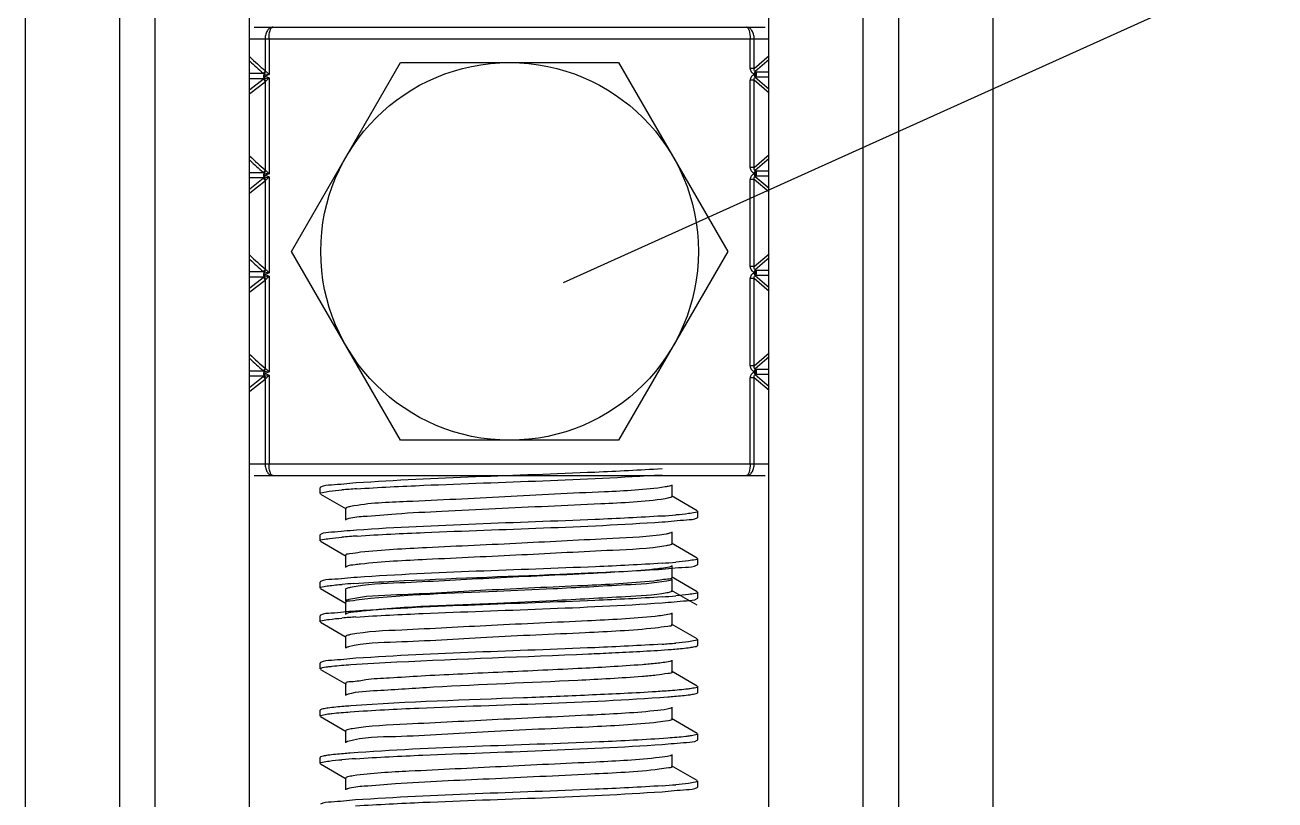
# Model space of a CAD drawing. Extents: x 1031190 to 1725648, y 733081 to 1571294.
# Drawn here: x 1133616 to 1134246, y 1250486 to 1250877 of the extents above; entities that cross this region are included whole.
import ezdxf

# ---------------------------------------------------------------- set-up
doc = ezdxf.new("R2010")
doc.units = 0
doc.header["$LTSCALE"] = 1000
doc.header["$MEASUREMENT"] = 0
doc.styles.get("Standard").update_dxf_attribs({"font": 'gbenor.shx', "bigfont": 'gbcbig.shx'})
doc.dimstyles.get("Standard").update_dxf_attribs({"dimtxt": 0.18, "dimasz": 0.18, "dimexe": 0.18, "dimexo": 0.0625, "dimgap": 0.09, "dimtad": 0, "dimtih": 1, "dimtoh": 1, "dimdec": 4, "dimzin": 0, "dimdsep": 46, "dimtxsty": 'Standard', "dimcen": 0.09, "dimadec": 0, "dimazin": 0, "dimtfac": 1, "dimtdec": 4, "dimtofl": 0, "dimtmove": 0, "dimatfit": 3, "dimfxl": 0, "dimtolj": 1, "dimtzin": 0, "dimarcsym": 0})

msp = doc.modelspace()

# ---------------------------------------------------------------- linework, layer by layer
at = {"linetype": 'Continuous'}
for p, q in [((1133615.66, 1253335.18), (1133615.66, 1248594.16)), ((1133663.28, 1253335.18), (1133663.28, 1248594.16)), ((1133681.14, 1253335.18), (1133681.14, 1248594.16)), ((1133728.77, 1253335.18), (1133728.77, 1248594.16)), ((1133990.71, 1253335.18), (1133990.71, 1248594.16)), ((1134038.33, 1253335.18), (1134038.33, 1248594.16)), ((1134056.19, 1253335.18), (1134056.19, 1248594.16)), ((1134103.82, 1253335.18), (1134103.82, 1248594.16)), ((1133731.24, 1250875.84), (1133989, 1250875.84)), ((1133729.15, 1250869.89), (1133991.09, 1250869.89)), ((1133736.77, 1250869.89), (1133736.77, 1250853.89)), ((1133738.76, 1250869.89), (1133738.76, 1250851.93)), ((1133981.48, 1250855.04), (1133981.48, 1250869.89)), ((1133983.46, 1250855.04), (1133983.46, 1250869.89)), ((1133983.46, 1250855.04), (1133991.09, 1250861.52)), ((1133736.94, 1250853.69), (1133736.77, 1250853.89)), ((1133737.01, 1250853.63), (1133736.94, 1250853.69)), ((1133750.13, 1250762.73), (1133805.12, 1250857.98)), ((1133805.12, 1250857.98), (1133915.11, 1250857.98)), ((1133915.11, 1250857.98), (1133970.1, 1250762.73)), ((1133983.46, 1250855.04), (1133981.48, 1250855.04)), ((1133991.09, 1250859.5), (1133984.01, 1250853.49)), ((1133736.14, 1250852.39), (1133729.15, 1250852.4)), ((1133736.11, 1250849.78), (1133729.15, 1250849.81)), ((1133729.15, 1250844.31), (1133735.86, 1250849.62)), ((1133729.15, 1250842.28), (1133736.77, 1250848.31)), ((1133736.11, 1250849.78), (1133736.26, 1250849.82)), ((1133736.27, 1250852.37), (1133736.14, 1250852.39)), ((1133736.26, 1250849.82), (1133736.3, 1250849.84)), ((1133736.3, 1250852.35), (1133738.76, 1250851.93)), ((1133736.85, 1250851.09), (1133736.3, 1250849.84)), ((1133736.3, 1250849.84), (1133738.76, 1250850.27)), ((1133736.77, 1250848.31), (1133736.92, 1250848.47)), ((1133736.77, 1250848.31), (1133736.77, 1250803.88)), ((1133738.76, 1250851.93), (1133736.85, 1250851.09)), ((1133736.85, 1250851.09), (1133738.76, 1250850.27)), ((1133736.92, 1250848.47), (1133736.99, 1250848.55)), ((1133736.99, 1250848.55), (1133737.04, 1250848.59)), ((1133738.76, 1250850.27), (1133738.76, 1250801.92)), ((1133983.46, 1250849.02), (1133981.48, 1250849.02)), ((1133981.48, 1250805.04), (1133981.48, 1250849.02)), ((1133984.01, 1250853.49), (1133983.41, 1250852.23)), ((1133983.83, 1250852.03), (1133983.41, 1250852.23)), ((1133983.41, 1250851.83), (1133983.83, 1250852.03)), ((1133984.01, 1250850.57), (1133983.41, 1250851.83)), ((1133983.46, 1250805.04), (1133983.46, 1250849.02)), ((1133991.09, 1250842.54), (1133983.46, 1250849.02)), ((1133983.83, 1250852.03), (1133984.43, 1250853.29)), ((1133983.83, 1250852.03), (1133984.43, 1250850.77)), ((1133984.43, 1250853.29), (1133984.01, 1250853.49)), ((1133984.01, 1250850.57), (1133984.43, 1250850.77)), ((1133984.01, 1250850.57), (1133991.09, 1250844.56)), ((1133984.43, 1250853.29), (1133991.09, 1250853.29)), ((1133984.43, 1250850.77), (1133991.09, 1250850.77)), ((1133983.46, 1250805.04), (1133991.09, 1250811.51)), ((1133991.09, 1250809.49), (1133984.01, 1250803.48)), ((1133736.94, 1250803.69), (1133736.77, 1250803.88)), ((1133737.01, 1250803.62), (1133736.94, 1250803.69)), ((1133983.46, 1250805.04), (1133981.48, 1250805.04)), ((1133984.01, 1250803.48), (1133983.41, 1250802.22)), ((1133983.83, 1250802.02), (1133984.43, 1250803.29)), ((1133984.43, 1250803.29), (1133984.01, 1250803.48)), ((1133984.43, 1250803.29), (1133991.09, 1250803.29)), ((1133736.14, 1250802.39), (1133729.15, 1250802.39)), ((1133736.11, 1250799.78), (1133729.15, 1250799.8)), ((1133729.15, 1250794.3), (1133735.86, 1250799.61)), ((1133729.15, 1250792.27), (1133736.77, 1250798.3)), ((1133736.11, 1250799.78), (1133736.26, 1250799.81)), ((1133736.27, 1250802.36), (1133736.14, 1250802.39)), ((1133736.26, 1250799.81), (1133736.3, 1250799.84)), ((1133736.3, 1250802.34), (1133738.76, 1250801.92)), ((1133736.85, 1250801.09), (1133736.3, 1250799.84)), ((1133736.3, 1250799.84), (1133738.76, 1250800.26)), ((1133736.77, 1250798.3), (1133736.92, 1250798.47)), ((1133736.77, 1250798.3), (1133736.77, 1250753.87)), ((1133738.76, 1250801.92), (1133736.85, 1250801.09)), ((1133736.85, 1250801.09), (1133738.76, 1250800.26)), ((1133736.92, 1250798.47), (1133736.99, 1250798.54)), ((1133736.99, 1250798.54), (1133737.04, 1250798.58)), ((1133738.76, 1250800.26), (1133738.76, 1250751.91)), ((1133983.46, 1250799.01), (1133981.48, 1250799.01)), ((1133981.48, 1250755.03), (1133981.48, 1250799.01)), ((1133983.83, 1250802.02), (1133983.41, 1250802.22)), ((1133983.41, 1250801.83), (1133983.83, 1250802.02)), ((1133984.01, 1250800.56), (1133983.41, 1250801.83)), ((1133983.46, 1250755.03), (1133983.46, 1250799.01)), ((1133991.09, 1250792.53), (1133983.46, 1250799.01)), ((1133983.83, 1250802.02), (1133984.43, 1250800.76)), ((1133984.01, 1250800.56), (1133984.43, 1250800.76)), ((1133984.01, 1250800.56), (1133991.09, 1250794.55)), ((1133984.43, 1250800.76), (1133991.09, 1250800.76)), ((1133805.12, 1250667.48), (1133750.13, 1250762.73)), ((1133970.1, 1250762.73), (1133915.11, 1250667.48)), ((1133983.46, 1250755.03), (1133991.09, 1250761.5)), ((1133991.09, 1250759.48), (1133984.01, 1250753.48)), ((1133736.94, 1250753.68), (1133736.77, 1250753.87)), ((1133737.01, 1250753.61), (1133736.94, 1250753.68)), ((1133983.46, 1250755.03), (1133981.48, 1250755.03)), ((1133984.01, 1250753.48), (1133983.41, 1250752.21)), ((1133983.83, 1250752.02), (1133984.43, 1250753.28)), ((1133984.43, 1250753.28), (1133984.01, 1250753.48)), ((1133984.43, 1250753.28), (1133991.09, 1250753.28)), ((1133736.14, 1250752.38), (1133729.15, 1250752.38)), ((1133736.11, 1250749.77), (1133729.15, 1250749.79)), ((1133729.15, 1250744.3), (1133735.86, 1250749.61)), ((1133729.15, 1250742.26), (1133736.77, 1250748.29)), ((1133736.11, 1250749.77), (1133736.26, 1250749.81)), ((1133736.27, 1250752.35), (1133736.14, 1250752.38)), ((1133736.26, 1250749.81), (1133736.3, 1250749.83)), ((1133736.3, 1250752.34), (1133738.76, 1250751.91)), ((1133736.85, 1250751.08), (1133736.3, 1250749.83)), ((1133736.3, 1250749.83), (1133738.76, 1250750.25)), ((1133736.77, 1250748.29), (1133736.92, 1250748.46)), ((1133736.77, 1250748.29), (1133736.77, 1250703.87)), ((1133738.76, 1250751.91), (1133736.85, 1250751.08)), ((1133736.85, 1250751.08), (1133738.76, 1250750.25)), ((1133736.92, 1250748.46), (1133736.99, 1250748.53)), ((1133736.99, 1250748.53), (1133737.04, 1250748.58)), ((1133738.76, 1250750.25), (1133738.76, 1250701.91)), ((1133983.46, 1250749), (1133981.48, 1250749)), ((1133981.48, 1250705.02), (1133981.48, 1250749)), ((1133983.83, 1250752.02), (1133983.41, 1250752.21)), ((1133983.41, 1250751.82), (1133983.83, 1250752.02)), ((1133984.01, 1250750.56), (1133983.41, 1250751.82)), ((1133983.46, 1250705.02), (1133983.46, 1250749)), ((1133991.09, 1250742.52), (1133983.46, 1250749)), ((1133983.83, 1250752.02), (1133984.43, 1250750.75)), ((1133984.01, 1250750.56), (1133984.43, 1250750.75)), ((1133984.01, 1250750.56), (1133991.09, 1250744.54)), ((1133984.43, 1250750.75), (1133991.09, 1250750.75)), ((1133983.46, 1250705.02), (1133991.09, 1250711.5)), ((1133991.09, 1250709.48), (1133984.01, 1250703.47)), ((1133736.14, 1250702.37), (1133729.15, 1250702.38)), ((1133736.27, 1250702.35), (1133736.14, 1250702.37)), ((1133736.3, 1250702.33), (1133738.76, 1250701.91)), ((1133736.94, 1250703.67), (1133736.77, 1250703.87)), ((1133737.01, 1250703.61), (1133736.94, 1250703.67)), ((1133983.46, 1250705.02), (1133981.48, 1250705.02)), ((1133984.01, 1250703.47), (1133983.41, 1250702.21)), ((1133983.83, 1250702.01), (1133984.43, 1250703.27)), ((1133984.43, 1250703.27), (1133984.01, 1250703.47)), ((1133984.43, 1250703.27), (1133991.09, 1250703.27)), ((1133736.11, 1250699.76), (1133729.15, 1250699.78)), ((1133729.15, 1250694.29), (1133735.86, 1250699.6)), ((1133729.15, 1250692.26), (1133736.77, 1250698.29)), ((1133736.11, 1250699.76), (1133736.26, 1250699.8)), ((1133736.26, 1250699.8), (1133736.3, 1250699.82)), ((1133736.85, 1250701.07), (1133736.3, 1250699.82)), ((1133736.3, 1250699.82), (1133738.76, 1250700.25)), ((1133736.77, 1250698.29), (1133736.92, 1250698.45)), ((1133736.77, 1250698.29), (1133736.77, 1250655.57)), ((1133738.76, 1250701.91), (1133736.85, 1250701.07)), ((1133736.85, 1250701.07), (1133738.76, 1250700.25)), ((1133736.92, 1250698.45), (1133736.99, 1250698.53)), ((1133736.99, 1250698.53), (1133737.04, 1250698.57)), ((1133738.76, 1250700.25), (1133738.76, 1250655.57)), ((1133983.46, 1250699), (1133981.48, 1250699)), ((1133981.48, 1250655.57), (1133981.48, 1250699)), ((1133983.83, 1250702.01), (1133983.41, 1250702.21)), ((1133983.41, 1250701.81), (1133983.83, 1250702.01)), ((1133984.01, 1250700.55), (1133983.41, 1250701.81)), ((1133983.46, 1250655.57), (1133983.46, 1250699)), ((1133991.09, 1250692.52), (1133983.46, 1250699)), ((1133983.83, 1250702.01), (1133984.43, 1250700.75)), ((1133984.01, 1250700.55), (1133984.43, 1250700.75)), ((1133984.01, 1250700.55), (1133991.09, 1250694.54)), ((1133984.43, 1250700.75), (1133991.09, 1250700.75)), ((1133915.11, 1250667.48), (1133805.12, 1250667.48)), ((1133729.15, 1250655.57), (1133991.09, 1250655.57)), ((1133731.24, 1250649.62), (1133989, 1250649.62)), ((1133764.71, 1250643.8), (1133764.49, 1250643.54)), ((1133764.49, 1250640.56), (1133764.49, 1250643.54)), ((1133764.49, 1250640.56), (1133764.49, 1250643.54)), ((1133764.71, 1250640.3), (1133777.64, 1250632.82)), ((1133954.76, 1250631.89), (1133941.84, 1250639.38)), ((1133942.1, 1250639.07), (1133942.1, 1250645.03)), ((1133777.38, 1250633.12), (1133777.38, 1250627.17)), ((1133778.05, 1250627.65), (1133777.64, 1250627.47)), ((1133954.76, 1250628.4), (1133954.99, 1250628.66)), ((1133954.99, 1250628.66), (1133954.99, 1250631.63)), ((1133954.99, 1250628.66), (1133954.99, 1250631.63)), ((1133942.1, 1250615.26), (1133942.1, 1250621.21)), ((1133764.71, 1250619.99), (1133764.49, 1250619.73)), ((1133764.49, 1250616.75), (1133764.49, 1250619.73)), ((1133764.49, 1250616.75), (1133764.49, 1250619.73)), ((1133764.71, 1250616.49), (1133777.64, 1250609.01)), ((1133954.76, 1250608.08), (1133941.84, 1250615.56)), ((1133777.38, 1250609.31), (1133777.38, 1250603.36)), ((1133954.99, 1250604.84), (1133954.99, 1250607.82)), ((1133954.99, 1250604.84), (1133954.99, 1250607.82)), ((1133942.1, 1250598.27), (1133942.1, 1250604.22)), ((1133954.76, 1250604.58), (1133954.99, 1250604.84)), ((1133764.71, 1250596.17), (1133764.49, 1250595.91)), ((1133764.49, 1250592.94), (1133764.49, 1250595.91)), ((1133764.49, 1250592.94), (1133764.49, 1250595.91)), ((1133954.76, 1250591.09), (1133941.84, 1250598.57)), ((1133942.1, 1250591.45), (1133942.1, 1250597.4)), ((1133764.71, 1250592.68), (1133777.64, 1250585.19)), ((1133777.38, 1250592.31), (1133777.38, 1250586.36)), ((1133954.76, 1250584.27), (1133941.84, 1250591.75)), ((1133954.99, 1250587.85), (1133954.99, 1250590.83)), ((1133954.99, 1250587.85), (1133954.99, 1250590.83)), ((1133777.38, 1250585.5), (1133777.38, 1250579.54)), ((1133954.76, 1250587.59), (1133954.99, 1250587.85)), ((1133764.71, 1250579.18), (1133764.49, 1250578.92)), ((1133764.49, 1250575.94), (1133764.49, 1250578.92)), ((1133764.49, 1250575.94), (1133764.49, 1250578.92)), ((1133942.1, 1250574.45), (1133942.1, 1250580.41)), ((1133764.71, 1250575.68), (1133777.64, 1250568.2)), ((1133954.76, 1250567.27), (1133941.84, 1250574.76)), ((1133777.38, 1250568.5), (1133777.38, 1250562.55)), ((1133954.76, 1250563.78), (1133954.99, 1250564.04)), ((1133954.99, 1250564.04), (1133954.99, 1250567.01)), ((1133954.99, 1250564.04), (1133954.99, 1250567.01)), ((1133764.71, 1250555.37), (1133764.49, 1250555.11)), ((1133764.49, 1250552.13), (1133764.49, 1250555.11)), ((1133764.49, 1250552.13), (1133764.49, 1250555.11)), ((1133764.71, 1250551.87), (1133777.64, 1250544.39)), ((1133954.76, 1250543.46), (1133941.84, 1250550.94)), ((1133942.1, 1250550.64), (1133942.1, 1250556.6)), ((1133777.38, 1250544.69), (1133777.38, 1250538.74)), ((1133954.76, 1250539.96), (1133954.99, 1250540.22)), ((1133954.99, 1250540.22), (1133954.99, 1250543.2)), ((1133954.99, 1250540.22), (1133954.99, 1250543.2)), ((1133942.1, 1250526.83), (1133942.1, 1250532.78)), ((1133764.71, 1250531.55), (1133764.49, 1250531.29)), ((1133764.49, 1250528.32), (1133764.49, 1250531.29)), ((1133764.49, 1250528.32), (1133764.49, 1250531.29)), ((1133764.71, 1250528.06), (1133777.64, 1250520.57)), ((1133954.76, 1250519.65), (1133941.84, 1250527.13)), ((1133777.38, 1250520.88), (1133777.38, 1250514.92)), ((1133954.99, 1250516.41), (1133954.99, 1250519.39)), ((1133954.99, 1250516.41), (1133954.99, 1250519.39)), ((1133954.76, 1250516.15), (1133954.99, 1250516.41)), ((1133764.71, 1250507.74), (1133764.49, 1250507.48)), ((1133764.49, 1250504.5), (1133764.49, 1250507.48)), ((1133764.49, 1250504.5), (1133764.49, 1250507.48)), ((1133942.1, 1250503.02), (1133942.1, 1250508.97)), ((1133764.71, 1250504.24), (1133777.64, 1250496.76)), ((1133954.76, 1250495.84), (1133941.84, 1250503.32)), ((1133777.38, 1250497.06), (1133777.38, 1250491.11)), ((1133954.99, 1250492.6), (1133954.99, 1250495.57)), ((1133954.99, 1250492.6), (1133954.99, 1250495.57)), ((1133954.76, 1250492.34), (1133954.99, 1250492.6))]:
    msp.add_line(p, q, dxfattribs=at)
msp.add_circle((1133860.12, 1250762.73), 95.25, dxfattribs=at)
for centre, radius, start, end in [((1133802.71, 1250934.34), 104.01, 224.9882, 230.66338), ((1133803.2, 1250933.37), 105.17, 225.24107, 230.18722), ((1133737.04, 1250854.01), 1.85, 230.22372, 240.95845), ((1133737.01, 1250848.16), 1.86, 119.14418, 128.30251), ((1133802.71, 1250884.33), 104.01, 224.9882, 230.66338), ((1133803.2, 1250883.37), 105.17, 225.24107, 230.18722), ((1133737.04, 1250804.01), 1.85, 230.22372, 240.95845), ((1133737.01, 1250798.15), 1.86, 119.14418, 128.30251), ((1133802.71, 1250834.32), 104.01, 224.9882, 230.66338), ((1133803.2, 1250833.36), 105.17, 225.24107, 230.18722), ((1133737.04, 1250754), 1.85, 230.22372, 240.95845), ((1133737.01, 1250748.14), 1.86, 119.14418, 128.30251), ((1133802.71, 1250784.32), 104.01, 224.9882, 230.66338), ((1133803.2, 1250783.35), 105.17, 225.24107, 230.18722), ((1133737.04, 1250703.99), 1.85, 230.22372, 240.95845), ((1133737.01, 1250698.14), 1.86, 119.14418, 128.30251), ((1133810.34, 1250228.02), 415.84, 93.78755, 94.80606), ((1133909.61, 1251038.32), 409.97, 273.82962, 274.80327), ((1133810.75, 1250199.08), 420.99, 93.75446, 94.80552), ((1133909.68, 1251013.55), 409.01, 273.83594, 274.80348), ((1133808.48, 1250203.71), 392.45, 93.95059, 94.80365), ((1133909.65, 1250997.01), 409.46, 273.83293, 274.80334), ((1133810.01, 1250167.56), 411.68, 93.81554, 94.80574), ((1133909.6, 1250973.8), 410.07, 273.8289, 274.80326), ((1133809.71, 1250099.8), 407.98, 93.84275, 94.80373), ((1133909.75, 1250900.42), 408.12, 273.8419, 274.80351)]:
    msp.add_arc(centre, radius, start, end, dxfattribs=at)
for points, knots in [([(1133740.67, 1250875.84), (1133740.16, 1250875.84), (1133739.05, 1250875.48), (1133737.79, 1250874.11), (1133736.96, 1250872.17), (1133736.77, 1250870.67), (1133736.77, 1250869.89)], [0, 0, 0, 0, 0.195972, 0.42512, 0.697797, 1, 1, 1, 1]), ([(1133738.76, 1250869.89), (1133738.76, 1250871.32), (1133738.97, 1250873.26), (1133739.73, 1250875.29), (1133740.39, 1250875.84), (1133740.67, 1250875.84)], [0, 0, 0, 0, 0.657525, 0.871922, 1, 1, 1, 1]), ([(1133979.57, 1250875.84), (1133979.85, 1250875.84), (1133980.51, 1250875.29), (1133981.27, 1250873.26), (1133981.48, 1250871.32), (1133981.48, 1250869.89)], [0, 0, 0, 0, 0.128078, 0.342475, 1, 1, 1, 1]), ([(1133983.46, 1250869.89), (1133983.46, 1250870.67), (1133983.27, 1250872.17), (1133982.45, 1250874.11), (1133981.19, 1250875.48), (1133980.07, 1250875.84), (1133979.57, 1250875.84)], [0, 0, 0, 0, 0.302203, 0.57488, 0.804028, 1, 1, 1, 1]), ([(1133737.01, 1250853.63), (1133737.15, 1250853.51), (1133737.74, 1250852.95), (1133738.31, 1250852.37), (1133738.76, 1250851.93)], [0, 0, 0, 0, 0.225254, 1, 1, 1, 1]), ([(1133981.48, 1250855.04), (1133981.48, 1250854.45), (1133981.88, 1250853.24), (1133982.88, 1250852.48), (1133983.41, 1250852.23)], [0, 0, 0, 0, 0.499355, 1, 1, 1, 1]), ([(1133984.01, 1250853.49), (1133983.72, 1250853.58), (1133983.26, 1250854.14), (1133983.39, 1250854.75), (1133983.46, 1250855.04)], [0, 0, 0, 0, 0.502447, 1, 1, 1, 1]), ([(1133736.29, 1250852.39), (1133736.2, 1250852.2), (1133735.92, 1250851.37), (1133735.98, 1250850.42), (1133736.26, 1250849.82)], [0, 0, 0, 0, 0.236634, 1, 1, 1, 1]), ([(1133736.85, 1250851.09), (1133736.8, 1250851.22), (1133736.61, 1250851.65), (1133736.38, 1250852.07), (1133736.29, 1250852.39)], [0, 0, 0, 0, 0.285481, 1, 1, 1, 1]), ([(1133737.04, 1250848.59), (1133737.18, 1250848.71), (1133737.76, 1250849.26), (1133738.32, 1250849.83), (1133738.76, 1250850.27)], [0, 0, 0, 0, 0.226794, 1, 1, 1, 1]), ([(1133983.41, 1250851.83), (1133982.88, 1250851.58), (1133981.88, 1250850.82), (1133981.48, 1250849.61), (1133981.48, 1250849.02)], [0, 0, 0, 0, 0.500643, 1, 1, 1, 1]), ([(1133983.46, 1250849.02), (1133983.39, 1250849.31), (1133983.26, 1250849.92), (1133983.72, 1250850.48), (1133984.01, 1250850.57)], [0, 0, 0, 0, 0.49632, 1, 1, 1, 1]), ([(1133984.43, 1250850.77), (1133984.61, 1250851.15), (1133984.74, 1250852.03), (1133984.61, 1250852.91), (1133984.43, 1250853.29)], [0, 0, 0, 0, 0.500048, 1, 1, 1, 1]), ([(1133737.01, 1250803.62), (1133737.15, 1250803.5), (1133737.74, 1250802.94), (1133738.31, 1250802.37), (1133738.76, 1250801.92)], [0, 0, 0, 0, 0.225254, 1, 1, 1, 1]), ([(1133981.48, 1250805.04), (1133981.48, 1250804.44), (1133981.88, 1250803.23), (1133982.88, 1250802.47), (1133983.41, 1250802.22)], [0, 0, 0, 0, 0.499355, 1, 1, 1, 1]), ([(1133984.01, 1250803.48), (1133983.72, 1250803.57), (1133983.26, 1250804.13), (1133983.39, 1250804.75), (1133983.46, 1250805.04)], [0, 0, 0, 0, 0.502447, 1, 1, 1, 1]), ([(1133984.43, 1250800.76), (1133984.61, 1250801.15), (1133984.74, 1250802.02), (1133984.61, 1250802.9), (1133984.43, 1250803.29)], [0, 0, 0, 0, 0.500048, 1, 1, 1, 1]), ([(1133736.29, 1250802.38), (1133736.2, 1250802.2), (1133735.92, 1250801.37), (1133735.98, 1250800.41), (1133736.26, 1250799.81)], [0, 0, 0, 0, 0.236634, 1, 1, 1, 1]), ([(1133736.85, 1250801.09), (1133736.8, 1250801.21), (1133736.61, 1250801.64), (1133736.38, 1250802.06), (1133736.29, 1250802.38)], [0, 0, 0, 0, 0.285481, 1, 1, 1, 1]), ([(1133737.04, 1250798.58), (1133737.18, 1250798.7), (1133737.76, 1250799.25), (1133738.32, 1250799.82), (1133738.76, 1250800.26)], [0, 0, 0, 0, 0.226794, 1, 1, 1, 1]), ([(1133983.41, 1250801.83), (1133982.88, 1250801.57), (1133981.88, 1250800.82), (1133981.48, 1250799.6), (1133981.48, 1250799.01)], [0, 0, 0, 0, 0.500643, 1, 1, 1, 1]), ([(1133983.46, 1250799.01), (1133983.39, 1250799.3), (1133983.26, 1250799.91), (1133983.72, 1250800.48), (1133984.01, 1250800.56)], [0, 0, 0, 0, 0.49632, 1, 1, 1, 1]), ([(1133737.01, 1250753.61), (1133737.15, 1250753.49), (1133737.74, 1250752.94), (1133738.31, 1250752.36), (1133738.76, 1250751.91)], [0, 0, 0, 0, 0.225254, 1, 1, 1, 1]), ([(1133981.48, 1250755.03), (1133981.48, 1250754.44), (1133981.88, 1250753.22), (1133982.88, 1250752.47), (1133983.41, 1250752.21)], [0, 0, 0, 0, 0.499355, 1, 1, 1, 1]), ([(1133984.01, 1250753.48), (1133983.72, 1250753.56), (1133983.26, 1250754.13), (1133983.39, 1250754.74), (1133983.46, 1250755.03)], [0, 0, 0, 0, 0.502447, 1, 1, 1, 1]), ([(1133984.43, 1250750.75), (1133984.61, 1250751.14), (1133984.74, 1250752.02), (1133984.61, 1250752.89), (1133984.43, 1250753.28)], [0, 0, 0, 0, 0.500048, 1, 1, 1, 1]), ([(1133736.29, 1250752.37), (1133736.2, 1250752.19), (1133735.92, 1250751.36), (1133735.98, 1250750.41), (1133736.26, 1250749.81)], [0, 0, 0, 0, 0.236634, 1, 1, 1, 1]), ([(1133736.85, 1250751.08), (1133736.8, 1250751.2), (1133736.61, 1250751.64), (1133736.38, 1250752.05), (1133736.29, 1250752.37)], [0, 0, 0, 0, 0.285481, 1, 1, 1, 1]), ([(1133737.04, 1250748.58), (1133737.18, 1250748.7), (1133737.76, 1250749.25), (1133738.32, 1250749.81), (1133738.76, 1250750.25)], [0, 0, 0, 0, 0.226794, 1, 1, 1, 1]), ([(1133983.41, 1250751.82), (1133982.88, 1250751.56), (1133981.88, 1250750.81), (1133981.48, 1250749.6), (1133981.48, 1250749)], [0, 0, 0, 0, 0.500643, 1, 1, 1, 1]), ([(1133983.46, 1250749), (1133983.39, 1250749.29), (1133983.26, 1250749.9), (1133983.72, 1250750.47), (1133984.01, 1250750.56)], [0, 0, 0, 0, 0.49632, 1, 1, 1, 1]), ([(1133736.29, 1250702.37), (1133736.2, 1250702.18), (1133735.92, 1250701.35), (1133735.98, 1250700.4), (1133736.26, 1250699.8)], [0, 0, 0, 0, 0.236634, 1, 1, 1, 1]), ([(1133736.85, 1250701.07), (1133736.8, 1250701.2), (1133736.61, 1250701.63), (1133736.38, 1250702.05), (1133736.29, 1250702.37)], [0, 0, 0, 0, 0.285481, 1, 1, 1, 1]), ([(1133737.01, 1250703.61), (1133737.15, 1250703.48), (1133737.74, 1250702.93), (1133738.31, 1250702.35), (1133738.76, 1250701.91)], [0, 0, 0, 0, 0.225254, 1, 1, 1, 1]), ([(1133981.48, 1250705.02), (1133981.48, 1250704.43), (1133981.88, 1250703.21), (1133982.88, 1250702.46), (1133983.41, 1250702.21)], [0, 0, 0, 0, 0.499355, 1, 1, 1, 1]), ([(1133984.01, 1250703.47), (1133983.72, 1250703.56), (1133983.26, 1250704.12), (1133983.39, 1250704.73), (1133983.46, 1250705.02)], [0, 0, 0, 0, 0.502447, 1, 1, 1, 1]), ([(1133984.43, 1250700.75), (1133984.61, 1250701.13), (1133984.74, 1250702.01), (1133984.61, 1250702.88), (1133984.43, 1250703.27)], [0, 0, 0, 0, 0.500048, 1, 1, 1, 1]), ([(1133737.04, 1250698.57), (1133737.18, 1250698.69), (1133737.76, 1250699.24), (1133738.32, 1250699.81), (1133738.76, 1250700.25)], [0, 0, 0, 0, 0.226794, 1, 1, 1, 1]), ([(1133983.41, 1250701.81), (1133982.88, 1250701.56), (1133981.88, 1250700.8), (1133981.48, 1250699.59), (1133981.48, 1250699)], [0, 0, 0, 0, 0.500643, 1, 1, 1, 1]), ([(1133983.46, 1250699), (1133983.39, 1250699.28), (1133983.26, 1250699.9), (1133983.72, 1250700.46), (1133984.01, 1250700.55)], [0, 0, 0, 0, 0.49632, 1, 1, 1, 1]), ([(1133736.77, 1250655.57), (1133736.77, 1250654.79), (1133736.96, 1250653.29), (1133737.79, 1250651.35), (1133739.05, 1250649.98), (1133740.16, 1250649.62), (1133740.67, 1250649.62)], [0, 0, 0, 0, 0.302203, 0.57488, 0.804028, 1, 1, 1, 1]), ([(1133740.67, 1250649.62), (1133740.39, 1250649.62), (1133739.73, 1250650.17), (1133738.97, 1250652.2), (1133738.76, 1250654.14), (1133738.76, 1250655.57)], [0, 0, 0, 0, 0.128078, 0.342475, 1, 1, 1, 1]), ([(1133936.98, 1250653.08), (1133925.72, 1250652.31), (1133874.27, 1250649.83), (1133822.76, 1250648.64), (1133782.63, 1250645.92)], [0, 0, 0, 0, 0.219101, 1, 1, 1, 1]), ([(1133981.48, 1250655.57), (1133981.48, 1250654.14), (1133981.27, 1250652.2), (1133980.51, 1250650.17), (1133979.85, 1250649.62), (1133979.57, 1250649.62)], [0, 0, 0, 0, 0.657525, 0.871922, 1, 1, 1, 1]), ([(1133979.57, 1250649.62), (1133980.07, 1250649.62), (1133981.19, 1250649.98), (1133982.45, 1250651.35), (1133983.27, 1250653.29), (1133983.46, 1250654.79), (1133983.46, 1250655.57)], [0, 0, 0, 0, 0.195972, 0.42512, 0.697797, 1, 1, 1, 1]), ([(1133782.63, 1250645.92), (1133778.48, 1250645.64), (1133772.67, 1250644.83), (1133766.33, 1250644.73), (1133764.72, 1250643.8)], [0, 0, 0, 0, 0.690488, 1, 1, 1, 1]), ([(1133782.87, 1250642.96), (1133794.17, 1250643.72), (1133845.54, 1250646.19), (1133896.97, 1250647.38), (1133936.99, 1250650.1)], [0, 0, 0, 0, 0.220145, 1, 1, 1, 1]), ([(1133764.49, 1250640.56), (1133764.49, 1250641), (1133766.79, 1250641.28), (1133767.95, 1250641.6), (1133769.11, 1250641.75)], [0, 0, 0, 0, 0.271407, 1, 1, 1, 1]), ([(1133938.59, 1250643.92), (1133928.49, 1250642.31), (1133901.41, 1250641.22), (1133857.95, 1250639.04), (1133815.27, 1250636.65), (1133789.13, 1250635.83), (1133779.8, 1250634.04)], [0, 0, 0, 0, 0.192752, 0.509476, 0.820909, 1, 1, 1, 1]), ([(1133941.84, 1250644.73), (1133941.48, 1250644.52), (1133940.38, 1250644.23), (1133939.29, 1250644.03), (1133938.59, 1250643.92)], [0, 0, 0, 0, 0.367273, 1, 1, 1, 1]), ([(1133779.8, 1250634.04), (1133779.19, 1250633.93), (1133778.49, 1250633.77), (1133777.38, 1250633.38), (1133777.38, 1250633.12)], [0, 0, 0, 0, 0.71086, 1, 1, 1, 1]), ([(1133938.59, 1250637.96), (1133927.85, 1250636.25), (1133899.18, 1250635.2), (1133861.66, 1250633.2), (1133827.26, 1250631.58), (1133804.96, 1250630.53), (1133789.09, 1250629.08), (1133780.65, 1250628.59), (1133778.05, 1250627.65)], [0, 0, 0, 0, 0.202669, 0.533226, 0.70113, 0.845024, 0.948509, 1, 1, 1, 1]), ([(1133942.1, 1250639.07), (1133942.1, 1250638.73), (1133940.42, 1250638.33), (1133939.47, 1250638.1), (1133938.59, 1250637.96)], [0, 0, 0, 0, 0.280154, 1, 1, 1, 1]), ([(1133936.99, 1250629.26), (1133925.76, 1250628.5), (1133874.39, 1250626.03), (1133822.95, 1250624.82), (1133782.87, 1250622.12)], [0, 0, 0, 0, 0.21884, 1, 1, 1, 1]), ([(1133937.05, 1250626.29), (1133941.15, 1250626.57), (1133946.9, 1250627.37), (1133953.16, 1250627.48), (1133954.76, 1250628.4)], [0, 0, 0, 0, 0.690253, 1, 1, 1, 1]), ([(1133954.99, 1250631.63), (1133954.99, 1250631.2), (1133952.7, 1250630.91), (1133951.54, 1250630.6), (1133950.39, 1250630.45)], [0, 0, 0, 0, 0.271495, 1, 1, 1, 1]), ([(1133782.87, 1250622.12), (1133778.67, 1250621.84), (1133772.78, 1250621.02), (1133766.35, 1250620.93), (1133764.72, 1250619.99)], [0, 0, 0, 0, 0.690736, 1, 1, 1, 1]), ([(1133783.18, 1250619.16), (1133794.5, 1250619.92), (1133845.79, 1250622.38), (1133897.14, 1250623.57), (1133937.05, 1250626.29)], [0, 0, 0, 0, 0.220917, 1, 1, 1, 1]), ([(1133941.84, 1250620.91), (1133941.53, 1250620.73), (1133940.58, 1250620.47), (1133939.64, 1250620.28), (1133939.05, 1250620.18)], [0, 0, 0, 0, 0.373528, 1, 1, 1, 1]), ([(1133764.49, 1250616.75), (1133764.49, 1250617.19), (1133766.82, 1250617.47), (1133768, 1250617.79), (1133769.17, 1250617.94)], [0, 0, 0, 0, 0.271179, 1, 1, 1, 1]), ([(1133939.05, 1250620.18), (1133930.16, 1250618.66), (1133905.8, 1250617.66), (1133865.54, 1250615.45), (1133823.14, 1250613.53), (1133796, 1250612.16), (1133784.97, 1250610.95)], [0, 0, 0, 0, 0.175288, 0.472203, 0.784406, 1, 1, 1, 1]), ([(1133939.05, 1250614.23), (1133930.16, 1250612.71), (1133905.8, 1250611.7), (1133865.54, 1250609.5), (1133823.14, 1250607.58), (1133796, 1250606.21), (1133784.97, 1250605)], [0, 0, 0, 0, 0.175288, 0.472203, 0.784406, 1, 1, 1, 1]), ([(1133942.1, 1250615.26), (1133942.1, 1250614.95), (1133940.66, 1250614.56), (1133939.82, 1250614.36), (1133939.05, 1250614.23)], [0, 0, 0, 0, 0.283524, 1, 1, 1, 1]), ([(1133784.97, 1250610.95), (1133783.07, 1250610.74), (1133781.26, 1250610.19), (1133777.37, 1250610.01), (1133777.38, 1250609.31)], [0, 0, 0, 0, 0.732764, 1, 1, 1, 1]), ([(1133954.99, 1250607.82), (1133954.99, 1250607.39), (1133952.71, 1250607.1), (1133951.55, 1250606.79), (1133950.4, 1250606.64)], [0, 0, 0, 0, 0.27155, 1, 1, 1, 1]), ([(1133784.97, 1250605), (1133784.05, 1250604.89), (1133781.62, 1250604.53), (1133778.99, 1250604.44), (1133777.64, 1250603.66)], [0, 0, 0, 0, 0.371684, 1, 1, 1, 1]), ([(1133932.78, 1250602.4), (1133921.23, 1250601.25), (1133893.47, 1250599.83), (1133850.75, 1250597.99), (1133811.35, 1250595.65), (1133787.85, 1250594.84), (1133779.6, 1250593.2)], [0, 0, 0, 0, 0.227021, 0.543037, 0.835394, 1, 1, 1, 1]), ([(1133937.05, 1250605.46), (1133925.86, 1250604.69), (1133874.57, 1250602.22), (1133823.22, 1250601.01), (1133783.18, 1250598.33)], [0, 0, 0, 0, 0.218398, 1, 1, 1, 1]), ([(1133885.51, 1250599.93), (1133890.26, 1250600.13), (1133906.81, 1250600.83), (1133923.36, 1250601.59), (1133935.15, 1250602.35)], [0, 0, 0, 0, 0.286991, 1, 1, 1, 1]), ([(1133941.84, 1250603.92), (1133941.51, 1250603.73), (1133938.51, 1250602.92), (1133935.46, 1250602.67), (1133932.78, 1250602.4)], [0, 0, 0, 0, 0.122947, 1, 1, 1, 1]), ([(1133935.15, 1250602.35), (1133939.7, 1250602.65), (1133946.06, 1250603.53), (1133953, 1250603.57), (1133954.76, 1250604.58)], [0, 0, 0, 0, 0.692027, 1, 1, 1, 1]), ([(1133783.18, 1250598.33), (1133778.9, 1250598.04), (1133772.91, 1250597.21), (1133766.38, 1250597.13), (1133764.72, 1250596.17)], [0, 0, 0, 0, 0.691038, 1, 1, 1, 1]), ([(1133932.78, 1250596.45), (1133921.02, 1250595.28), (1133892.79, 1250593.83), (1133849.54, 1250592.04), (1133810.2, 1250589.48), (1133786.88, 1250588.96), (1133778.99, 1250587.11)], [0, 0, 0, 0, 0.230195, 0.549984, 0.842214, 1, 1, 1, 1]), ([(1133781.44, 1250595.23), (1133788.19, 1250595.7), (1133822.86, 1250597.57), (1133857.57, 1250598.77), (1133885.51, 1250599.93)], [0, 0, 0, 0, 0.194747, 1, 1, 1, 1]), ([(1133939.48, 1250596.44), (1133932.6, 1250595.18), (1133913.35, 1250594.24), (1133894.22, 1250593.07), (1133882.02, 1250592.49)], [0, 0, 0, 0, 0.364269, 1, 1, 1, 1]), ([(1133942.1, 1250598.27), (1133942.1, 1250597.42), (1133937.29, 1250597.39), (1133935.11, 1250596.68), (1133932.78, 1250596.45)], [0, 0, 0, 0, 0.265303, 1, 1, 1, 1]), ([(1133941.84, 1250597.1), (1133941.57, 1250596.94), (1133940.77, 1250596.7), (1133939.98, 1250596.53), (1133939.48, 1250596.44)], [0, 0, 0, 0, 0.380472, 1, 1, 1, 1]), ([(1133764.49, 1250592.94), (1133764.49, 1250593.35), (1133766.63, 1250593.65), (1133767.73, 1250593.94), (1133768.81, 1250594.08)], [0, 0, 0, 0, 0.272497, 1, 1, 1, 1]), ([(1133779.6, 1250593.2), (1133779.03, 1250593.08), (1133778.38, 1250592.93), (1133777.38, 1250592.55), (1133777.38, 1250592.31)], [0, 0, 0, 0, 0.707546, 1, 1, 1, 1]), ([(1133882.02, 1250592.49), (1133872.57, 1250592.04), (1133840.45, 1250590.46), (1133808.25, 1250589.59), (1133785.68, 1250587.21)], [0, 0, 0, 0, 0.294359, 1, 1, 1, 1]), ([(1133939.48, 1250590.49), (1133932.6, 1250589.23), (1133913.35, 1250588.29), (1133894.22, 1250587.12), (1133882.02, 1250586.53)], [0, 0, 0, 0, 0.364269, 1, 1, 1, 1]), ([(1133942.1, 1250591.45), (1133942.1, 1250591.18), (1133940.89, 1250590.78), (1133940.14, 1250590.61), (1133939.48, 1250590.49)], [0, 0, 0, 0, 0.287487, 1, 1, 1, 1]), ([(1133954.99, 1250590.83), (1133954.99, 1250590.39), (1133952.7, 1250590.11), (1133951.55, 1250589.79), (1133950.39, 1250589.64)], [0, 0, 0, 0, 0.271522, 1, 1, 1, 1]), ([(1133785.68, 1250587.21), (1133783.61, 1250586.99), (1133781.64, 1250586.38), (1133777.37, 1250586.25), (1133777.38, 1250585.5)], [0, 0, 0, 0, 0.733679, 1, 1, 1, 1]), ([(1133778.99, 1250587.11), (1133778.71, 1250587.05), (1133778.26, 1250586.93), (1133777.81, 1250586.76), (1133777.64, 1250586.66)], [0, 0, 0, 0, 0.595252, 1, 1, 1, 1]), ([(1133937.02, 1250588.46), (1133925.74, 1250587.69), (1133874.22, 1250585.21), (1133822.63, 1250584.02), (1133782.45, 1250581.29)], [0, 0, 0, 0, 0.219186, 1, 1, 1, 1]), ([(1133782.61, 1250578.32), (1133793.9, 1250579.08), (1133845.35, 1250581.56), (1133896.87, 1250582.75), (1133936.98, 1250585.48)], [0, 0, 0, 0, 0.219537, 1, 1, 1, 1]), ([(1133882.02, 1250586.53), (1133872.57, 1250586.08), (1133840.45, 1250584.51), (1133808.25, 1250583.63), (1133785.68, 1250581.26)], [0, 0, 0, 0, 0.294359, 1, 1, 1, 1]), ([(1133936.98, 1250585.48), (1133941.1, 1250585.76), (1133946.87, 1250586.56), (1133953.16, 1250586.67), (1133954.76, 1250587.59)], [0, 0, 0, 0, 0.690318, 1, 1, 1, 1]), ([(1133764.49, 1250575.94), (1133764.49, 1250576.37), (1133766.76, 1250576.66), (1133767.91, 1250576.97), (1133769.06, 1250577.12)], [0, 0, 0, 0, 0.271566, 1, 1, 1, 1]), ([(1133782.45, 1250581.29), (1133778.35, 1250581.01), (1133772.59, 1250580.21), (1133766.32, 1250580.1), (1133764.72, 1250579.18)], [0, 0, 0, 0, 0.690304, 1, 1, 1, 1]), ([(1133785.68, 1250581.26), (1133784.67, 1250581.15), (1133782.01, 1250580.76), (1133779.11, 1250580.7), (1133777.64, 1250579.84)], [0, 0, 0, 0, 0.373733, 1, 1, 1, 1]), ([(1133933.53, 1250578.66), (1133922.17, 1250577.49), (1133894.62, 1250576.08), (1133851.96, 1250574.21), (1133812.19, 1250571.91), (1133788.34, 1250571.04), (1133779.85, 1250569.43)], [0, 0, 0, 0, 0.22252, 0.537346, 0.83163, 1, 1, 1, 1]), ([(1133941.84, 1250580.11), (1133941.54, 1250579.93), (1133938.78, 1250579.16), (1133935.98, 1250578.92), (1133933.53, 1250578.66)], [0, 0, 0, 0, 0.125114, 1, 1, 1, 1]), ([(1133933.53, 1250572.71), (1133921.81, 1250571.5), (1133893.43, 1250570.05), (1133849.82, 1250568.27), (1133810.16, 1250565.59), (1133786.63, 1250565.21), (1133778.79, 1250563.25)], [0, 0, 0, 0, 0.22805, 0.549566, 0.843677, 1, 1, 1, 1]), ([(1133942.1, 1250574.45), (1133942.1, 1250573.68), (1133937.7, 1250573.57), (1133935.67, 1250572.93), (1133933.53, 1250572.71)], [0, 0, 0, 0, 0.266019, 1, 1, 1, 1]), ([(1133779.85, 1250569.43), (1133779.23, 1250569.31), (1133778.51, 1250569.15), (1133777.38, 1250568.76), (1133777.38, 1250568.5)], [0, 0, 0, 0, 0.710787, 1, 1, 1, 1]), ([(1133936.98, 1250564.64), (1133925.72, 1250563.88), (1133874.27, 1250561.4), (1133822.75, 1250560.2), (1133782.61, 1250557.48)], [0, 0, 0, 0, 0.219112, 1, 1, 1, 1]), ([(1133954.99, 1250567.01), (1133954.99, 1250566.58), (1133952.7, 1250566.29), (1133951.54, 1250565.98), (1133950.39, 1250565.83)], [0, 0, 0, 0, 0.27149, 1, 1, 1, 1]), ([(1133951.17, 1250562.96), (1133951.96, 1250563.07), (1133953.16, 1250563.28), (1133954.38, 1250563.56), (1133954.76, 1250563.78)], [0, 0, 0, 0, 0.642632, 1, 1, 1, 1]), ([(1133782.61, 1250557.48), (1133778.47, 1250557.2), (1133772.66, 1250556.4), (1133766.33, 1250556.3), (1133764.72, 1250555.37)], [0, 0, 0, 0, 0.690474, 1, 1, 1, 1]), ([(1133778.79, 1250563.25), (1133778.56, 1250563.19), (1133778.17, 1250563.08), (1133777.78, 1250562.93), (1133777.64, 1250562.85)], [0, 0, 0, 0, 0.587983, 1, 1, 1, 1]), ([(1133779.95, 1250554.32), (1133787.67, 1250554.88), (1133827.64, 1250557), (1133867.63, 1250558.32), (1133899.87, 1250559.73)], [0, 0, 0, 0, 0.19365, 1, 1, 1, 1]), ([(1133899.87, 1250559.73), (1133903.8, 1250559.9), (1133917.19, 1250560.52), (1133930.58, 1250561.18), (1133940.02, 1250561.88)], [0, 0, 0, 0, 0.293781, 1, 1, 1, 1]), ([(1133940.02, 1250561.88), (1133941.16, 1250561.97), (1133944.89, 1250562.26), (1133948.61, 1250562.6), (1133951.17, 1250562.96)], [0, 0, 0, 0, 0.307477, 1, 1, 1, 1]), ([(1133764.49, 1250552.13), (1133764.49, 1250552.25), (1133765.9, 1250553.14), (1133767.19, 1250553.05), (1133768.44, 1250553.23)], [0, 0, 0, 0, 0.088902, 1, 1, 1, 1]), ([(1133768.44, 1250553.23), (1133769.17, 1250553.33), (1133773, 1250553.79), (1133776.84, 1250554.09), (1133779.95, 1250554.32)], [0, 0, 0, 0, 0.191493, 1, 1, 1, 1]), ([(1133894.44, 1250552.29), (1133881.04, 1250551.61), (1133860.89, 1250550.71), (1133834.6, 1250549.47), (1133816.26, 1250548.6), (1133801.1, 1250547.56), (1133788.39, 1250547.02), (1133782.57, 1250545.58), (1133777.39, 1250545.6), (1133777.38, 1250544.69)], [0, 0, 0, 0, 0.342508, 0.514774, 0.67345, 0.808552, 0.911716, 0.976643, 1, 1, 1, 1]), ([(1133934.25, 1250554.93), (1133931.86, 1250554.67), (1133918.6, 1250553.52), (1133905.32, 1250552.84), (1133894.44, 1250552.29)], [0, 0, 0, 0, 0.181047, 1, 1, 1, 1]), ([(1133941.84, 1250556.29), (1133941.56, 1250556.13), (1133939.05, 1250555.4), (1133936.49, 1250555.17), (1133934.25, 1250554.93)], [0, 0, 0, 0, 0.127551, 1, 1, 1, 1]), ([(1133894.44, 1250546.34), (1133870.18, 1250545.11), (1133836.36, 1250544.02), (1133797.9, 1250541.28), (1133783.38, 1250540.66), (1133778.63, 1250539.4)], [0, 0, 0, 0, 0.627959, 0.872762, 1, 1, 1, 1]), ([(1133934.25, 1250548.97), (1133931.86, 1250548.72), (1133918.6, 1250547.57), (1133905.32, 1250546.89), (1133894.44, 1250546.34)], [0, 0, 0, 0, 0.181047, 1, 1, 1, 1]), ([(1133942.1, 1250550.64), (1133942.1, 1250549.92), (1133938.09, 1250549.76), (1133936.21, 1250549.19), (1133934.25, 1250548.97)], [0, 0, 0, 0, 0.267058, 1, 1, 1, 1]), ([(1133778.63, 1250539.4), (1133778.43, 1250539.34), (1133778.09, 1250539.24), (1133777.77, 1250539.11), (1133777.64, 1250539.04)], [0, 0, 0, 0, 0.581363, 1, 1, 1, 1]), ([(1133899.87, 1250538.9), (1133888.96, 1250538.42), (1133848.98, 1250536.74), (1133808.97, 1250535.6), (1133779.95, 1250533.48)], [0, 0, 0, 0, 0.272813, 1, 1, 1, 1]), ([(1133940.02, 1250541.05), (1133937.33, 1250540.85), (1133923.96, 1250539.98), (1133910.57, 1250539.36), (1133899.87, 1250538.9)], [0, 0, 0, 0, 0.200781, 1, 1, 1, 1]), ([(1133939.87, 1250538.06), (1133941.03, 1250538.14), (1133944.79, 1250538.44), (1133948.55, 1250538.78), (1133951.13, 1250539.14)], [0, 0, 0, 0, 0.307508, 1, 1, 1, 1]), ([(1133951.17, 1250542.12), (1133950.47, 1250542.02), (1133946.76, 1250541.57), (1133943.03, 1250541.27), (1133940.02, 1250541.05)], [0, 0, 0, 0, 0.191322, 1, 1, 1, 1]), ([(1133951.13, 1250539.14), (1133951.92, 1250539.25), (1133953.14, 1250539.47), (1133954.38, 1250539.74), (1133954.76, 1250539.96)], [0, 0, 0, 0, 0.643014, 1, 1, 1, 1]), ([(1133954.99, 1250543.2), (1133954.99, 1250542.83), (1133953.12, 1250542.51), (1133952.13, 1250542.26), (1133951.17, 1250542.12)], [0, 0, 0, 0, 0.274674, 1, 1, 1, 1]), ([(1133768.44, 1250532.39), (1133767.63, 1250532.28), (1133766.38, 1250532.06), (1133765.11, 1250531.78), (1133764.71, 1250531.55)], [0, 0, 0, 0, 0.644069, 1, 1, 1, 1]), ([(1133779.95, 1250533.48), (1133778.76, 1250533.4), (1133774.92, 1250533.1), (1133771.08, 1250532.76), (1133768.44, 1250532.39)], [0, 0, 0, 0, 0.307292, 1, 1, 1, 1]), ([(1133779.73, 1250530.49), (1133791.22, 1250531.33), (1133844.6, 1250533.94), (1133898.06, 1250534.98), (1133939.87, 1250538.06)], [0, 0, 0, 0, 0.215563, 1, 1, 1, 1]), ([(1133941.84, 1250532.48), (1133941.58, 1250532.33), (1133939.31, 1250531.64), (1133936.97, 1250531.42), (1133934.94, 1250531.19)], [0, 0, 0, 0, 0.129975, 1, 1, 1, 1]), ([(1133764.49, 1250528.32), (1133764.49, 1250528.69), (1133766.4, 1250529.01), (1133767.41, 1250529.27), (1133768.39, 1250529.41)], [0, 0, 0, 0, 0.274321, 1, 1, 1, 1]), ([(1133768.39, 1250529.41), (1133769.11, 1250529.51), (1133772.88, 1250529.97), (1133776.67, 1250530.27), (1133779.73, 1250530.49)], [0, 0, 0, 0, 0.191455, 1, 1, 1, 1]), ([(1133934.94, 1250531.19), (1133924.08, 1250529.96), (1133897.14, 1250528.61), (1133854.87, 1250526.67), (1133814.4, 1250524.5), (1133789.8, 1250523.44), (1133780.72, 1250521.96)], [0, 0, 0, 0, 0.212318, 0.523282, 0.82144, 1, 1, 1, 1]), ([(1133942.1, 1250526.83), (1133942.1, 1250526.17), (1133938.46, 1250525.96), (1133936.73, 1250525.44), (1133934.94, 1250525.24)], [0, 0, 0, 0, 0.267925, 1, 1, 1, 1]), ([(1133780.72, 1250521.96), (1133779.88, 1250521.82), (1133778.97, 1250521.6), (1133777.38, 1250521.21), (1133777.38, 1250520.88)], [0, 0, 0, 0, 0.718713, 1, 1, 1, 1]), ([(1133934.94, 1250525.24), (1133923.36, 1250523.93), (1133894.77, 1250522.51), (1133850.57, 1250520.73), (1133810.27, 1250517.8), (1133786.27, 1250517.73), (1133778.5, 1250515.55)], [0, 0, 0, 0, 0.223031, 0.54745, 0.845499, 1, 1, 1, 1]), ([(1133954.99, 1250519.39), (1133954.99, 1250519.02), (1133953.1, 1250518.7), (1133952.1, 1250518.44), (1133951.13, 1250518.31)], [0, 0, 0, 0, 0.274523, 1, 1, 1, 1]), ([(1133778.5, 1250515.55), (1133778.33, 1250515.5), (1133778.03, 1250515.41), (1133777.75, 1250515.29), (1133777.64, 1250515.22)], [0, 0, 0, 0, 0.575346, 1, 1, 1, 1]), ([(1133939.87, 1250517.22), (1133928.4, 1250516.38), (1133875.02, 1250513.78), (1133821.56, 1250512.72), (1133779.73, 1250509.65)], [0, 0, 0, 0, 0.215104, 1, 1, 1, 1]), ([(1133782.37, 1250506.86), (1133793.66, 1250507.63), (1133845.23, 1250510.12), (1133896.87, 1250511.31), (1133937.1, 1250514.05)], [0, 0, 0, 0, 0.219065, 1, 1, 1, 1]), ([(1133937.1, 1250514.05), (1133941.19, 1250514.33), (1133946.92, 1250515.12), (1133953.17, 1250515.23), (1133954.76, 1250516.15)], [0, 0, 0, 0, 0.690198, 1, 1, 1, 1]), ([(1133951.13, 1250518.31), (1133950.42, 1250518.2), (1133946.67, 1250517.75), (1133942.91, 1250517.45), (1133939.87, 1250517.22)], [0, 0, 0, 0, 0.191314, 1, 1, 1, 1]), ([(1133768.39, 1250508.57), (1133767.58, 1250508.46), (1133766.36, 1250508.24), (1133765.1, 1250507.97), (1133764.71, 1250507.74)], [0, 0, 0, 0, 0.643484, 1, 1, 1, 1]), ([(1133779.73, 1250509.65), (1133778.57, 1250509.57), (1133774.78, 1250509.27), (1133770.99, 1250508.94), (1133768.39, 1250508.57)], [0, 0, 0, 0, 0.307355, 1, 1, 1, 1]), ([(1133935.6, 1250507.45), (1133924.99, 1250506.2), (1133898.38, 1250504.87), (1133856.33, 1250502.9), (1133815.54, 1250500.78), (1133790.57, 1250499.65), (1133781.21, 1250498.22)], [0, 0, 0, 0, 0.20724, 0.51628, 0.816365, 1, 1, 1, 1]), ([(1133941.84, 1250508.67), (1133941.6, 1250508.53), (1133939.55, 1250507.89), (1133937.43, 1250507.67), (1133935.6, 1250507.45)], [0, 0, 0, 0, 0.132681, 1, 1, 1, 1]), ([(1133764.49, 1250504.5), (1133764.49, 1250504.94), (1133766.76, 1250505.22), (1133767.91, 1250505.53), (1133769.06, 1250505.68)], [0, 0, 0, 0, 0.271611, 1, 1, 1, 1]), ([(1133935.6, 1250501.5), (1133924.12, 1250500.14), (1133895.45, 1250498.81), (1133851.12, 1250496.57), (1133812.91, 1250495.06), (1133789.21, 1250493.12), (1133781.07, 1250492.49), (1133778.39, 1250491.7)], [0, 0, 0, 0, 0.220196, 0.54582, 0.845894, 0.946809, 1, 1, 1, 1]), ([(1133942.1, 1250503.02), (1133942.1, 1250502.41), (1133938.82, 1250502.15), (1133937.23, 1250501.69), (1133935.6, 1250501.5)], [0, 0, 0, 0, 0.269156, 1, 1, 1, 1]), ([(1133781.21, 1250498.22), (1133780.24, 1250498.08), (1133779.23, 1250497.83), (1133777.38, 1250497.44), (1133777.38, 1250497.06)], [0, 0, 0, 0, 0.721722, 1, 1, 1, 1]), ([(1133954.99, 1250495.57), (1133954.99, 1250495.14), (1133952.72, 1250494.86), (1133951.56, 1250494.54), (1133950.42, 1250494.4)], [0, 0, 0, 0, 0.271592, 1, 1, 1, 1]), ([(1133778.39, 1250491.7), (1133778.24, 1250491.66), (1133777.99, 1250491.58), (1133777.74, 1250491.47), (1133777.64, 1250491.41)], [0, 0, 0, 0, 0.569898, 1, 1, 1, 1]), ([(1133937.1, 1250493.21), (1133925.81, 1250492.44), (1133874.24, 1250489.96), (1133822.6, 1250488.77), (1133782.37, 1250486.03)], [0, 0, 0, 0, 0.219079, 1, 1, 1, 1]), ([(1133782.45, 1250483.06), (1133793.73, 1250483.83), (1133845.25, 1250486.31), (1133896.84, 1250487.5), (1133937.02, 1250490.23)], [0, 0, 0, 0, 0.219185, 1, 1, 1, 1]), ([(1133937.02, 1250490.23), (1133941.13, 1250490.51), (1133946.89, 1250491.31), (1133953.16, 1250491.42), (1133954.76, 1250492.34)], [0, 0, 0, 0, 0.690279, 1, 1, 1, 1]), ([(1133782.37, 1250486.03), (1133778.28, 1250485.75), (1133772.55, 1250484.96), (1133766.31, 1250484.84), (1133764.72, 1250483.93)], [0, 0, 0, 0, 0.690206, 1, 1, 1, 1])]:
    msp.add_open_spline(points, degree=3, knots=knots, dxfattribs=at)
for points in [[(1133736.77, 1250853.89), (1133736.65, 1250853.37), (1133736.29, 1250852.89), (1133735.86, 1250852.59)], [(1133736.94, 1250853.69), (1133736.82, 1250853.2), (1133736.54, 1250852.72), (1133736.14, 1250852.39)], [(1133736.27, 1250852.37), (1133736.62, 1250852.7), (1133736.91, 1250853.15), (1133737.01, 1250853.63)], [(1133736.77, 1250848.31), (1133736.65, 1250848.83), (1133736.3, 1250849.32), (1133735.86, 1250849.62)], [(1133736.92, 1250848.47), (1133736.8, 1250848.97), (1133736.51, 1250849.46), (1133736.11, 1250849.78)], [(1133736.99, 1250848.55), (1133736.89, 1250849.02), (1133736.63, 1250849.49), (1133736.26, 1250849.82)], [(1133737.04, 1250848.59), (1133736.93, 1250849.06), (1133736.66, 1250849.52), (1133736.3, 1250849.84)], [(1133736.77, 1250803.88), (1133736.65, 1250803.37), (1133736.29, 1250802.88), (1133735.86, 1250802.58)], [(1133736.94, 1250803.69), (1133736.82, 1250803.19), (1133736.54, 1250802.71), (1133736.14, 1250802.39)], [(1133736.27, 1250802.36), (1133736.62, 1250802.7), (1133736.91, 1250803.14), (1133737.01, 1250803.62)], [(1133736.77, 1250798.3), (1133736.65, 1250798.82), (1133736.3, 1250799.31), (1133735.86, 1250799.61)], [(1133736.92, 1250798.47), (1133736.8, 1250798.97), (1133736.51, 1250799.46), (1133736.11, 1250799.78)], [(1133736.99, 1250798.54), (1133736.89, 1250799.02), (1133736.63, 1250799.49), (1133736.26, 1250799.81)], [(1133737.04, 1250798.58), (1133736.93, 1250799.05), (1133736.66, 1250799.51), (1133736.3, 1250799.84)], [(1133736.77, 1250753.87), (1133736.65, 1250753.36), (1133736.29, 1250752.88), (1133735.86, 1250752.58)], [(1133736.94, 1250753.68), (1133736.82, 1250753.19), (1133736.54, 1250752.7), (1133736.14, 1250752.38)], [(1133736.27, 1250752.35), (1133736.62, 1250752.69), (1133736.91, 1250753.14), (1133737.01, 1250753.61)], [(1133736.77, 1250748.29), (1133736.65, 1250748.81), (1133736.3, 1250749.3), (1133735.86, 1250749.61)], [(1133736.92, 1250748.46), (1133736.8, 1250748.96), (1133736.51, 1250749.45), (1133736.11, 1250749.77)], [(1133736.99, 1250748.53), (1133736.89, 1250749.01), (1133736.63, 1250749.48), (1133736.26, 1250749.81)], [(1133737.04, 1250748.58), (1133736.93, 1250749.05), (1133736.66, 1250749.5), (1133736.3, 1250749.83)], [(1133736.77, 1250703.87), (1133736.65, 1250703.35), (1133736.29, 1250702.87), (1133735.86, 1250702.57)], [(1133736.94, 1250703.67), (1133736.82, 1250703.18), (1133736.54, 1250702.7), (1133736.14, 1250702.37)], [(1133736.27, 1250702.35), (1133736.62, 1250702.68), (1133736.91, 1250703.13), (1133737.01, 1250703.61)], [(1133736.77, 1250698.29), (1133736.65, 1250698.81), (1133736.3, 1250699.3), (1133735.86, 1250699.6)], [(1133736.92, 1250698.45), (1133736.8, 1250698.95), (1133736.51, 1250699.44), (1133736.11, 1250699.76)], [(1133736.99, 1250698.53), (1133736.89, 1250699), (1133736.63, 1250699.47), (1133736.26, 1250699.8)], [(1133737.04, 1250698.57), (1133736.93, 1250699.04), (1133736.66, 1250699.5), (1133736.3, 1250699.82)], [(1133769.11, 1250641.75), (1133771.23, 1250642.02), (1133773.36, 1250642.22), (1133775.5, 1250642.4)], [(1133950.39, 1250630.45), (1133948.24, 1250630.17), (1133946.09, 1250629.97), (1133943.94, 1250629.79)], [(1133769.17, 1250617.94), (1133771.27, 1250618.21), (1133773.37, 1250618.41), (1133775.48, 1250618.59)], [(1133950.4, 1250606.64), (1133948.25, 1250606.36), (1133946.09, 1250606.16), (1133943.93, 1250605.98)], [(1133768.81, 1250594.08), (1133771.07, 1250594.39), (1133773.34, 1250594.59), (1133775.61, 1250594.79)], [(1133950.39, 1250589.64), (1133948.25, 1250589.37), (1133946.09, 1250589.17), (1133943.93, 1250588.98)], [(1133769.06, 1250577.12), (1133771.21, 1250577.4), (1133773.36, 1250577.6), (1133775.52, 1250577.79)], [(1133950.39, 1250565.83), (1133948.24, 1250565.55), (1133946.09, 1250565.35), (1133943.94, 1250565.17)], [(1133769.06, 1250505.68), (1133771.21, 1250505.96), (1133773.38, 1250506.16), (1133775.55, 1250506.35)], [(1133950.42, 1250494.4), (1133948.26, 1250494.12), (1133946.1, 1250493.91), (1133943.93, 1250493.73)]]:
    msp.add_open_spline(points, degree=3, dxfattribs=at)

# ---------------------------------------------------------------- leaders
msp.add_leader([(1133887.34, 1250747.01), (1134876.69, 1251193.47)], dimstyle='Standard', override={"dimgap": 20, "dimtad": 0})

doc.saveas('drawing.dxf')
